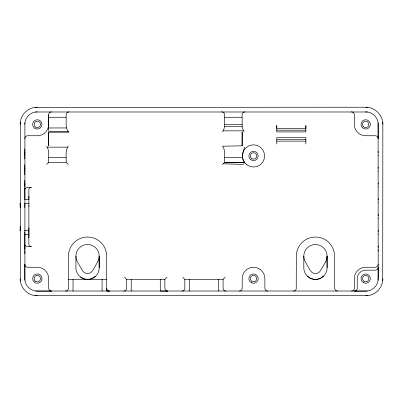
<?xml version="1.0" encoding="UTF-8"?>
<svg xmlns="http://www.w3.org/2000/svg" width="403" height="403" viewBox="0 0 403 403"><rect width="100%" height="100%" fill="white"/><g stroke="black" fill="none" stroke-linecap="round" stroke-linejoin="round"><path stroke-width="0.6" d="M20.15 226.39L20.15 230.723L20.15 230.138M20.15 207.59L20.15 203.253L20.15 203.837M24.805 253.643L24.805 251.094M24.805 248.55L24.805 231.886M24.805 207.59L24.805 203.253L28.88 203.253L28.88 203.837M24.805 188.035L24.805 199.666L28.88 199.666L28.88 188.987L29.641 187.929L31.469 187.486C29.535 187.808 25.676 186.544 24.805 189.173M24.805 185.491L24.805 180.398M24.805 174.816L24.805 171.547M24.805 169.723L24.805 164.636M24.805 159.054L24.805 155.785M24.805 153.961L24.805 148.868M28.88 196.165L28.88 244.994L29.641 246.052L31.469 246.49C29.535 246.173 25.676 247.432 24.805 244.807M28.88 206.346L28.88 205.666M46.557 164.459L48.718 162.303C48.148 156.999 50.037 150.853 46.557 146.218M68.278 164.459L66.122 162.303C66.535 157.004 64.853 150.838 68.278 146.218M106.674 288.205A2.912 2.912 0 0 0 109.586 291.117L106.674 291.117L106.674 256.157A19.117 19.117 0 0 0 87.552 237.035A19.117 19.117 0 0 0 68.434 256.157L68.434 288.205A2.907 2.907 0 0 1 65.528 291.117M73.024 291.117L73.024 279.334M75.915 256.157L75.915 267.794A11.637 11.637 0 0 0 79.326 276.025L81.744 277.879L85.537 279.234M99.193 267.794L99.193 256.152L99.193 267.794A11.637 11.637 0 0 1 95.783 276.025L93.365 277.879L89.572 279.234M102.085 291.117L102.085 279.334M124.477 277.173L126.633 279.329L126.638 288.205A2.907 2.907 0 0 1 123.726 291.117M131.227 291.117L131.227 279.334M160.283 279.334L160.283 291.117L167.784 291.117A2.912 2.912 0 0 1 164.877 288.205L164.872 279.334L167.033 277.173M182.68 277.178L184.836 279.334L184.836 288.205A2.912 2.912 0 0 1 181.929 291.117M189.425 291.117L189.425 279.334M218.486 291.117L218.486 279.334M222.532 164.459L224.688 162.303C224.275 157.014 225.957 150.823 222.532 146.218L242.143 145.805L242.143 131.756M303.807 256.157L303.807 267.794A11.637 11.637 0 0 0 307.217 276.025L309.635 277.879A11.637 11.637 0 0 0 321.256 277.879L323.674 276.025A11.637 11.637 0 0 0 327.085 267.794L327.085 256.152L327.085 267.794M378.195 249.87L378.195 251.099M378.195 246.006L378.195 247.235M378.195 234.455L378.195 234.108M378.195 230.244L378.195 231.473M378.195 218.688L378.195 218.34M378.195 214.477L378.195 215.706M378.195 202.926L378.195 202.578M378.195 198.714L378.195 199.943M378.195 187.158L378.195 186.811M378.195 182.947L378.195 184.176M378.195 171.396L378.195 171.048M378.195 167.185L378.195 168.409M378.195 155.629L378.195 155.281M378.195 151.417L378.195 152.646M51.574 111.883A2.912 2.912 0 0 0 48.667 114.79L48.405 130.794M242.143 132.169L242.143 145.805M24.805 155.629L24.805 152.294M24.805 171.391L24.805 168.061M24.805 187.158L24.805 183.823M24.805 250.218L24.805 246.883M20.15 124.26L20.286 122.149A17.178 17.178 0 0 1 35.076 107.359L365.874 107.228C374.926 107.122 382.976 115.187 382.85 124.24L382.714 280.851A17.178 17.178 0 0 1 367.924 295.641L35.076 295.636A17.178 17.178 0 0 1 20.286 280.846L20.286 122.149M382.714 280.851L382.85 278.74M24.91 280.236L24.91 122.759M378.09 280.241L378.195 267.26A2.912 2.912 0 0 1 375.284 270.166L365.682 270.166A8.438 8.438 0 0 0 357.244 278.604L357.244 288.205A2.912 2.912 0 0 1 354.338 291.117L365.682 291.117A12.513 12.513 0 0 0 378.195 278.609L378.09 122.779M222.532 131.756L223.836 129.408L224.587 126.471L224.688 114.79A2.912 2.912 0 0 0 221.776 111.883M48.279 127.328L48.551 126.471M244.651 147.085C242.949 151.916 240.913 157.734 244.49 162.303L243.76 163.759M225.232 277.178L223.076 279.334L184.836 279.334M95.33 276.423L93.365 277.879A11.627 11.627 0 0 1 81.744 277.874L80.469 277.027M323.674 276.025L321.256 277.879A11.627 11.627 0 0 1 309.635 277.874L307.212 276.025M35.686 111.989L367.329 111.994M367.314 291.011L35.686 291.011M35.076 107.359L37.182 107.223M365.818 295.777L367.924 295.641M48.667 117.278L66.122 117.278M224.688 117.278L242.092 117.278M224.688 124.391L242.092 124.391M224.587 126.471L242.193 126.471L242.944 129.408L244.248 131.756M48.476 127.963L66.51 127.953L67.578 130.834L69.029 132.169L48.667 132.169L48.667 145.805L48.667 131.756L68.278 131.756M276.77 130.169L305.867 130.169M223.232 130.834L243.548 130.834M276.77 139.393L305.867 139.393M276.77 141.136L305.867 141.136M47.262 147.14L67.578 147.14M48.667 157.628L66.122 157.628M224.688 157.628L242.586 157.628M48.682 162.303L66.122 162.303M244.49 162.303L224.688 162.303L244.44 162.404M28.88 230.723L24.805 230.723L24.805 230.138M24.81 234.309L28.88 234.309M68.434 279.334L106.674 279.334M126.638 279.334L164.872 279.334M224.587 162.404L244.283 162.696M223.232 163.759L243.447 164.459M35.076 295.636L37.182 295.772M365.874 107.228L367.944 107.369M337.477 291.117L335.417 290.266L334.566 288.205L334.566 256.157A19.117 19.117 0 0 0 315.443 237.035A19.117 19.117 0 0 0 296.326 256.157L296.225 288.961A2.912 2.912 0 0 1 293.414 291.117M66.51 127.953L66.122 125.051L66.122 114.79A2.912 2.912 0 0 1 69.029 111.883M242.193 126.471L242.092 114.79A2.912 2.912 0 0 1 245.004 111.883M20.15 278.74L20.286 280.846M382.719 122.174L382.85 124.28M223.076 279.334L223.076 288.205A2.912 2.912 0 0 0 225.987 291.117M305.867 144.047L305.867 137.645L276.77 137.645L276.77 144.047M48.667 114.79L48.667 124.391A11.349 11.349 0 0 1 37.318 135.74L27.716 135.74A2.912 2.912 0 0 0 24.805 138.647M28.88 227.695L28.88 237.876M239.276 291.117A2.907 2.907 0 0 0 242.188 288.205L242.188 278.604A11.349 11.349 0 0 1 253.532 267.254A11.349 11.349 0 0 1 264.882 278.604L264.882 288.205A2.907 2.907 0 0 0 267.794 291.117M351.421 291.117A2.912 2.912 0 0 0 354.333 288.205L354.333 278.609A11.349 11.349 0 0 1 365.682 267.26L375.284 267.26A2.912 2.912 0 0 0 378.195 264.353M24.805 124.391A12.513 12.513 0 0 1 37.318 111.883M365.682 111.883A12.513 12.513 0 0 1 378.195 124.396L378.195 138.652A2.912 2.912 0 0 0 375.284 135.746L365.682 135.746A11.349 11.349 0 0 1 354.433 125.877L354.333 114.795A2.912 2.912 0 0 0 351.426 111.883M24.805 264.348L24.805 278.604A12.513 12.513 0 0 0 37.318 291.117L51.574 291.117A2.907 2.907 0 0 1 48.667 288.205L48.667 278.604A11.349 11.349 0 0 0 37.318 267.254L27.716 267.254A2.912 2.912 0 0 1 24.805 264.348M276.77 125.514L276.77 128.421L305.867 128.421L305.867 125.514L305.867 131.912L276.77 131.912L276.77 125.514M97.637 261.975L92.594 270.7A5.818 5.818 0 0 1 82.514 270.705L77.477 261.975A11.637 11.637 0 0 1 87.557 244.515A11.637 11.637 0 0 1 97.637 261.975M325.523 261.975L320.486 270.7A5.818 5.818 0 0 1 310.406 270.705L305.368 261.975A11.637 11.637 0 0 1 315.443 244.515A11.637 11.637 0 0 1 325.523 261.975M251.935 281.375A3.199 3.199 0 0 0 256.736 278.604A3.199 3.199 0 0 0 251.935 275.833A3.199 3.199 0 0 0 251.935 281.375M251.205 282.634A4.655 4.655 0 0 0 258.187 278.604A4.655 4.655 0 0 0 251.205 274.574A4.655 4.655 0 0 0 251.205 282.634M34.023 281.899A4.655 4.655 0 0 0 41.816 279.808A4.655 4.655 0 0 0 36.114 274.105A4.655 4.655 0 0 0 34.023 281.899M34.99 128.426A4.655 4.655 0 0 0 41.972 124.391A4.655 4.655 0 0 0 34.99 120.361A4.655 4.655 0 0 0 34.99 128.426M35.716 281.375A3.199 3.199 0 0 0 40.517 278.604A3.199 3.199 0 0 0 35.716 275.833A3.199 3.199 0 0 0 35.716 281.375M364.08 281.38A3.199 3.199 0 0 0 368.881 278.609A3.199 3.199 0 0 0 364.08 275.838A3.199 3.199 0 0 0 364.08 281.38M363.355 282.639A4.655 4.655 0 0 0 370.337 278.609A4.655 4.655 0 0 0 363.355 274.574A4.655 4.655 0 0 0 363.355 282.639M362.393 127.686A4.655 4.655 0 0 0 370.181 125.6A4.655 4.655 0 0 0 364.478 119.898A4.655 4.655 0 0 0 362.393 127.686M363.42 126.658A3.199 3.199 0 0 0 368.775 125.222A3.199 3.199 0 0 0 364.856 121.303A3.199 3.199 0 0 0 363.42 126.658M35.716 127.162A3.199 3.199 0 0 0 40.517 124.391A3.199 3.199 0 0 0 35.716 121.62A3.199 3.199 0 0 0 35.716 127.162M246.767 164.696A11.052 11.052 0 0 0 264.454 157.371A11.052 11.052 0 0 0 249.266 145.715A11.052 11.052 0 0 0 246.767 164.696M250.243 159.22A4.655 4.655 0 0 0 258.031 157.13A4.655 4.655 0 0 0 252.328 151.432A4.655 4.655 0 0 0 250.243 159.22M251.271 158.188A3.199 3.199 0 0 0 256.625 156.757A3.199 3.199 0 0 0 252.706 152.838A3.199 3.199 0 0 0 251.271 158.188"/></g></svg>
